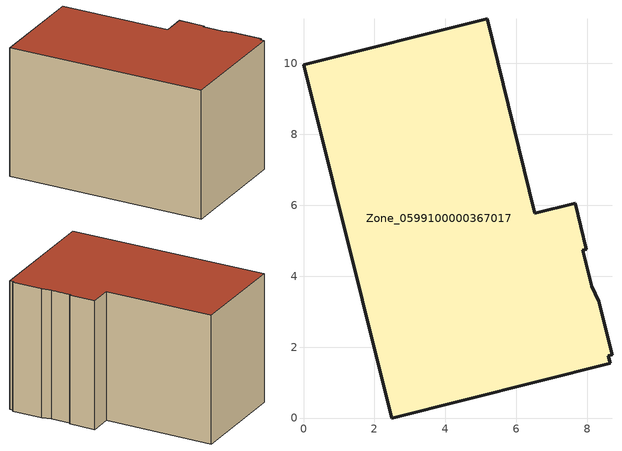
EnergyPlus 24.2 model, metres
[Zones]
Zone_0599100000367017
 floor ground (C_G): 8.64,1.54 2.48,0 0,9.96 5.18,11.25 6.52,5.77 7.66,6.05 7.97,4.76 7.88,4.74 8.12,3.72 8.33,3.29 8.7,1.78 8.59,1.75 z0
 wall outside (C_F): 2.48,0 8.64,1.54 8.59,1.75 8.7,1.78 8.33,3.29 8.12,3.72 7.88,4.74 7.97,4.76 7.66,6.05 6.52,5.77 5.18,11.25 0,9.96 2.48,0 z0:6.71
 roof outside (C_R): 8.7,1.78 8.33,3.29 8.12,3.72 7.88,4.74 7.97,4.76 7.66,6.05 6.52,5.77 5.18,11.25 0,9.96 2.48,0 8.64,1.54 8.59,1.75 z6.71
[BUILDING]
Pand.0599100000367017: North Axis=0; Terrain=City; Loads Convergence Tolerance Value=0.04; Temperature Convergence Tolerance Value=0.4; Solar Distribution=FullExterior; Maximum Number of Warmup Days=25; Minimum Number of Warmup Days=1
[Site:Location]
Rotterdam.The.Hague.AP_ZH_NLD Design_Conditions: Latitude=51.96; Longitude=4.45; Time Zone=1; Elevation=-4.5
[SITE:GROUNDTEMPERATURE:BUILDINGSURFACE]
18, 18, 18, 18, 18, 18, 18, 18, 18, 18, 18, 18
[MATERIAL] Thermal Absorptance=0.9; Solar Absorptance=0.7; Visible Absorptance=0.7
Name | Roughness | Thickness | Conductivity | Density | Specific Heat
G.TC.1992-2005 | MediumSmooth | 0.15 | 0.06 | 540 | 1210
F.TC.1992-2005 | Rough | 0.3 | 0.12 | 1920 | 840
R.TC.1992-2005 | MediumRough | 0.2 | 0.08 | 1500 | 1000
[CONSTRUCTION]
C_G: G.TC.1992-2005
C_F: F.TC.1992-2005
C_R: R.TC.1992-2005
[ZONE]
Zone_0599100000367017: Type=1; Multiplier=1; Ceiling Height=Autocalculate; Volume=Autocalculate; Floor Area=autocalculate; Part of Total Floor Area=Yes
[ZONEINFILTRATION:DESIGNFLOWRATE]
Infil_Zone_0599100000367017: Zone or ZoneList or Space or SpaceList=Zone_0599100000367017; Schedule=AlwaysOn; Design Flow Rate Calculation Method=Flow/Area; Flow Rate per Floor Area=0.0015; Constant Term Coefficient=1; Temperature Term Coefficient=0; Velocity Term Coefficient=0; Velocity Squared Term Coefficient=0
[HVACTEMPLATE:ZONE:IDEALLOADSAIRSYSTEM]
Zone_0599100000367017: Maximum Heating Supply Air Temperature=50; Minimum Cooling Supply Air Temperature=13; Maximum Heating Supply Air Humidity Ratio=0.0156; Minimum Cooling Supply Air Humidity Ratio=0.0077; Heating Limit=NoLimit; Cooling Limit=NoLimit; Dehumidification Control Type=ConstantSensibleHeatRatio; Cooling Sensible Heat Ratio=0.7; Dehumidification Setpoint=60; Humidification Control Type=None; Humidification Setpoint=30; Outdoor Air Method=None; Outdoor Air Flow Rate per Person=0.00944; Outdoor Air Flow Rate per Zone Floor Area=0; Outdoor Air Flow Rate per Zone=0; Demand Controlled Ventilation Type=None; Outdoor Air Economizer Type=NoEconomizer; Heat Recovery Type=None; Sensible Heat Recovery Effectiveness=0.7; Latent Heat Recovery Effectiveness=0.65
[ZONECONTROL:THERMOSTAT]
ThermostatControl_Zone_0599100000367017: Zone or ZoneList=Zone_0599100000367017; Control Type Schedule=DualSetpointControlType; Control 1=Thermostat_Zone_0599100000367017; Temperature Difference Between Cutout And Setpoint=0
[THERMOSTATSETPOINT:DUALSETPOINT]
Thermostat_Zone_0599100000367017: Heating Setpoint Temperature Schedule=HeatingSetpoint_Zone_0599100000367017; Cooling Setpoint Temperature Schedule=CoolingSetpoint_Zone_0599100000367017
[SCHEDULE:COMPACT]
HeatingSetpoint_Zone_0599100000367017: Through: 12/31, For: AllDays, Until: 24:00, 21
CoolingSetpoint_Zone_0599100000367017: Through: 12/31, For: AllDays, Until: 24:00, 24
DualSetpointControlType: Through: 12/31, For: AllDays, Until: 24:00, 4
AlwaysOn: Through: 12/31, For: AllDays, Until: 24:00, 1
